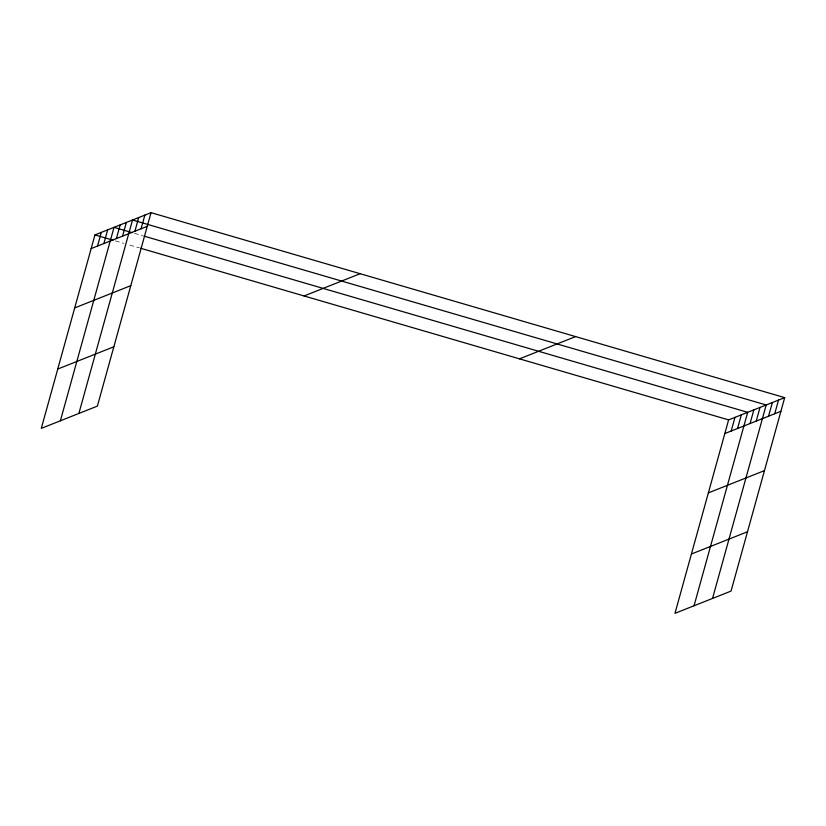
<?xml version="1.0" encoding="UTF-8"?>
<svg xmlns="http://www.w3.org/2000/svg" width="826" height="826" viewBox="0 0 826 826"><rect width="100%" height="100%" fill="white"/><g stroke="black" fill="none" stroke-linecap="round" stroke-linejoin="round"><path stroke-width="0.62" stroke-dasharray="4.13 3.1" d="M134.452 233.314L142.857 235.771M115.382 240.882L123.786 243.34M129.796 245.095L139.418 247.893"/><path stroke-width="1.24" d="M151.034 212.664L94.949 234.914L41.3 428.364L97.385 406.113L151.034 212.664L784.7 397.636L731.051 591.086L674.966 613.336L728.615 419.887L784.7 397.636M97.52 246.065L101.309 232.395M103.869 243.536L107.659 229.876M60.37 420.806L114.019 227.356L132.046 232.612M116.394 238.569L120.183 224.899M122.568 236.122L126.357 222.452M78.873 413.454L132.521 220.005L766.187 404.977L712.539 598.427M134.906 231.228L138.696 217.558M141.07 228.781L144.86 215.111M731.186 431.027L734.975 417.357M737.535 428.508L741.325 414.838M694.036 605.768L747.685 412.319L144.065 236.122M750.06 423.542L753.849 409.872M756.234 421.095L760.023 407.425M768.572 416.19L772.362 402.53M774.736 413.743L778.526 400.083M91.159 248.585L147.245 226.334M74.701 307.912L130.787 285.662M57.758 369.036L113.843 346.786M304.061 295.956L360.146 273.705M519.502 358.845L575.588 336.595M724.825 433.547L780.911 411.296M708.367 492.874L764.453 470.624M691.424 554.009L747.509 531.758M94.949 234.914L112.976 240.18M140.616 248.244L728.615 419.887"/></g></svg>
